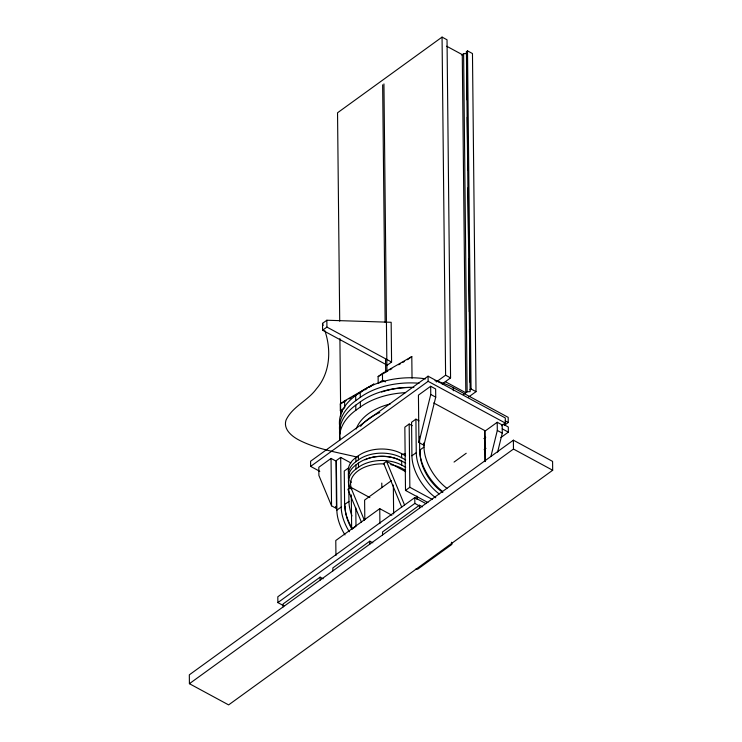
<?xml version="1.0" encoding="UTF-8"?>
<svg xmlns="http://www.w3.org/2000/svg" width="742" height="742" viewBox="0 0 742 742"><rect width="100%" height="100%" fill="white"/><g stroke="black" fill="none" stroke-linecap="round" stroke-linejoin="round"><path stroke-width="1.11" d="M418.924 442.557L430.759 394.456L430.666 386.276L435.637 388.966L435.721 397.146L423.895 445.246L418.924 442.557L418.432 395.134L430.666 386.276M490.981 456.182L497.307 430.453L497.223 422.272L502.195 424.953L502.278 433.133L497.604 452.156M442.167 383.976L450.561 377.891L447.027 39.79L442.056 37.1L337.536 112.784L339.715 321.203M461.728 55.047L463.602 53.693L466.607 53.545L467.089 99.855M463.388 394.512L467.135 391.795L470.15 391.646L466.403 51.662L467.506 50.864L472.468 53.545L476.012 391.655L468.675 396.97M322.52 323.373L326.851 320.238L391.164 322.288L391.581 362.059L387.241 365.194L322.594 330.236L322.52 323.373L323.187 325.45M322.594 330.236L326.925 327.092L326.851 320.238M342.322 411.912L340.346 410.836L340.272 403.973L344.613 400.838L373.959 383.985L369.627 387.129M382.455 373.43L382.529 380.294L378.188 383.438L378.114 376.574L382.455 373.43L411.801 356.587L412.033 378.17M340.105 428.783A65.945 41.32 -0.6 0 1 355.678 395.523L360.241 392.221A65.945 41.32 -0.6 0 1 425.63 378.847M407.469 359.722L411.801 356.587M340.346 410.836L344.687 407.692L344.613 400.838M340.161 433.922A65.945 41.32 -0.6 0 1 355.733 400.661L360.297 397.36A65.945 41.32 -0.6 0 1 419.091 383.234M340.207 438.411A65.945 41.32 -0.6 0 1 355.78 405.151L360.343 401.849A65.945 41.32 -0.6 0 1 412.376 387.398M339.715 440.368A65.945 41.32 -0.6 0 1 355.835 410.289L360.399 406.987A65.945 41.32 -0.6 0 1 405.614 392.648M501.611 425.778L505.348 423.079L505.293 417.941L428.069 376.185L310.583 461.246L310.638 466.393L319.783 471.337M310.638 466.393L428.125 381.323L428.069 376.185M436.268 381.963L445.599 375.202L442.056 37.1M331.043 458.417L318.81 467.274L318.893 475.455L331.544 505.831L336.506 508.52L336.015 461.097L331.043 458.417L331.544 505.831M350.873 462.915L340.68 457.397L336.339 460.541L336.859 510.153A38.176 22.288 54.1 0 0 344.984 534.908M348.74 473.507A30.617 19.19 -0.6 0 1 355.854 457.573L358.395 455.727A30.617 19.19 -0.6 0 1 401.598 453.622L405.642 455.811M348.786 477.625A30.617 19.19 -0.6 0 1 355.891 461.691L358.442 459.855A30.617 19.19 -0.6 0 1 401.645 457.74L405.688 459.929M348.601 467.887L344.26 471.022L344.613 504.532A38.176 22.288 54.1 0 0 352.218 528.462M412.237 425.667L409.176 424.016L404.844 427.16L405.503 490.425L427.93 502.547M418.97 420.797L415.91 419.147L411.569 422.281L411.921 455.801A38.176 22.288 54.1 0 0 435.758 497.78M348.823 480.872A30.617 19.19 -0.6 0 1 355.928 464.937L358.469 463.091A30.617 19.19 -0.6 0 1 401.672 460.986L405.67 463.147M350.549 488.755A30.617 19.19 -0.6 0 1 355.965 469.055L358.516 467.219A30.617 19.19 -0.6 0 1 401.719 465.104L405.716 467.265M469.946 389.763L471.049 388.966L467.506 50.864M369.859 497.585L350.762 487.253L347.905 489.321L361.512 522.359M405.651 471.662L386.554 461.338L383.697 463.398L401.7 507.092M336.859 510.153L341.199 507.009L340.68 457.397M344.613 504.532L348.953 501.397L348.657 473.665M411.921 455.801L416.262 452.657L415.91 419.147M442.603 491.492A38.176 22.288 54.1 0 1 419.675 450.19L424.007 447.046L423.979 443.586M391.424 480.658L364.61 500.071L364.814 519.706M497.223 422.272L484.99 431.13L485.305 461.199M391.906 515.236L379.756 508.669L335.783 540.51L335.94 555.517M405.503 490.425L409.844 487.281L409.176 424.016M483.895 438.605L485.76 437.251M504.523 425.203L508.242 422.504L508.196 417.366L453.288 387.676A65.945 41.32 -0.6 0 0 434.979 380.702M454.048 462.071L466.217 453.26M425.889 503.605L414.787 497.594L277.814 596.781L277.879 602.597L283.936 605.871M484.127 449.671L485.982 448.326M500.896 437.53L508.344 432.132L508.298 426.993L503.206 424.248M277.879 602.597L414.852 503.419L414.787 497.594M323.141 578.779L320.127 577.146L283.166 603.905L283.194 606.873M372.818 542.81L369.804 541.178L332.843 567.936L332.87 570.895M422.495 506.842L419.471 505.209L382.52 531.968L382.547 534.926M513.381 440.192L189.321 674.84L189.414 683.697L228.619 704.9L552.679 470.252L552.586 461.394L513.381 440.192L513.473 449.049L189.414 683.697M451.655 542.263L451.674 544.554L417.7 569.16L415.418 569.272M378.114 376.574L387.899 370.954M389.856 369.831L391.813 368.709M398.667 364.776L400.624 363.654M402.572 362.532L404.529 361.41M340.272 403.973L346.143 400.606M349.083 398.918L351.031 397.795M352.988 396.673L358.859 393.306M360.816 392.184L362.773 391.062M364.73 389.94L366.687 388.817M405.41 453.575L403.258 454.197L405.243 455.273M357.245 457.146C337.851 452.379 317.604 449.429 299.582 440.368C292.255 436.667 283.036 429.525 286.004 420.167C292.302 406.579 307.874 400.763 316.444 388.808C330.227 372.938 331.433 349.853 324.848 330.626M446.665 46.208L462.275 54.648L465.809 392.759L445.33 381.685M445.599 375.202L450.561 377.891M471.049 388.966L476.012 391.655M505.2 420.853L508.242 422.504M428.125 381.323L505.348 423.079M326.925 327.092L391.581 362.059M502.251 428.839L508.344 432.132M430.759 394.456L435.721 397.146M497.307 430.453L502.278 433.133M433.68 402.952L484.647 430.508L484.971 461.654M513.473 449.049L552.679 470.252M382.529 380.294L385.497 381.898M409.844 487.281L432.261 499.412M414.852 503.419L418.887 505.608M335.634 506.424L336.506 508.52M386.554 461.338L404.548 505.024M350.762 487.253L364.368 520.29M451.442 542.411L451.674 544.554M466.403 51.662L466.607 53.545M467.274 117.227L467.831 170.493M468.017 187.856L468.573 241.122M468.758 258.494L469.315 311.751M469.491 329.123L470.048 382.38M463.602 53.693L467.135 391.795M453.288 387.676L453.325 390.756M423.868 442.937L423.895 445.246M419.527 436.342L419.675 450.19M419.471 505.209L419.508 508.168M416.902 496.046L416.939 499.496M401.598 453.622L401.645 457.74M401.672 460.986L401.719 465.104M393.334 485.092L393.631 513.956M383.939 83.911L386.944 371.223M382.649 84.838L385.135 322.334M385.525 359.406L385.664 372.15M381.787 483.079L381.833 487.605M379.756 508.669L379.913 523.676M369.804 541.178L369.831 544.136M360.241 392.221L360.297 397.36M360.343 401.849L360.399 406.987M358.395 455.727L358.442 459.855M358.469 463.091L358.516 467.219M355.678 395.523L355.733 400.661M355.78 405.151L355.835 410.289M355.854 457.573L355.891 461.691M355.928 464.937L355.965 469.055M355.798 507.871L355.993 526.273L351.652 529.417L351.291 494.905M339.901 338.575L340.717 416.151M320.127 577.146L320.154 580.105M351.782 489.061A31.238 19.57 -0.6 0 1 384.133 463.898M390.7 464.613A31.238 19.57 -0.6 0 1 405.466 470.511M351.189 482.569A31.238 19.57 -0.6 0 1 350.799 481.196M365.083 459.78A27.834 17.446 -0.6 0 1 401.441 461.264M381.546 392.036A62.476 39.15 -0.6 0 1 413.878 387.5M351.977 515.959A38.176 22.288 54.1 0 1 348.953 501.397M349.315 531.773A38.176 22.288 54.1 0 1 341.199 507.009M351.81 528.963A34.707 20.257 54.1 0 1 345.28 505.905M442.835 492.465A34.707 20.257 54.1 0 1 420.352 449.865M446.944 488.347A38.176 22.288 54.1 0 1 424.007 447.046M439.19 493.959A38.176 22.288 54.1 0 1 416.262 452.657M356.179 429.052A55.539 34.8 -0.6 0 1 390.255 403.936M360.593 426.372A55.539 34.8 -0.6 0 1 379.774 412.561"/></g></svg>
